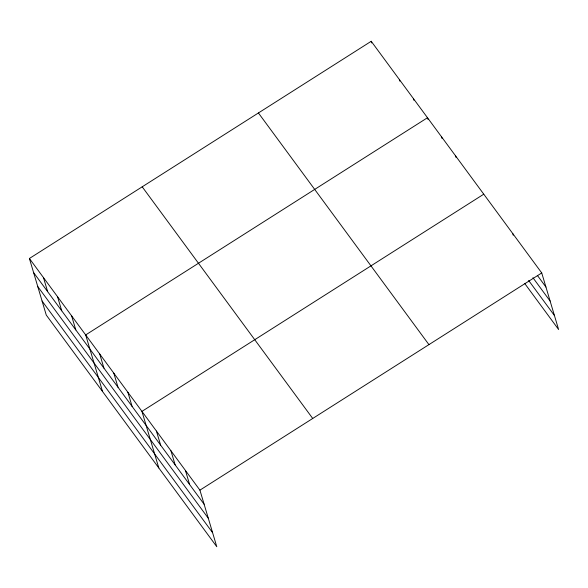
<?xml version="1.0" encoding="UTF-8"?>
<svg xmlns="http://www.w3.org/2000/svg" width="588" height="588" viewBox="0 0 588 588"><rect width="100%" height="100%" fill="white"/><g stroke="black" fill="none" stroke-linecap="round" stroke-linejoin="round"><path stroke-width="0.88" d="M29.4 258.485L199.92 490.149L216.781 546.715L46.261 315.05L29.4 258.485L371.219 41.285L541.739 272.95L558.6 329.515L524.783 283.57M483.762 194.187L141.943 411.38L158.804 467.952M199.92 490.149L541.739 272.95M537.344 275.368L545.936 287.04M532.934 277.72L550.118 301.056M528.656 280.491L554.418 315.499M258.419 112.962L428.939 344.627M142.2 186.808L312.72 418.472M33.597 272.575L204.117 504.239M37.779 286.591L208.299 518.256M42.086 301.034L212.606 532.699M512.751 233.568L513.243 235.222M455.626 155.96L456.119 157.613M441.559 136.85L442.051 138.503M427.983 119.393L427.491 117.732L85.672 334.932L102.532 391.498M413.423 98.622L413.915 100.276M399.355 79.512L399.847 81.166M371.219 41.285L371.712 42.939M185.426 470.459L189.623 484.549M170.932 450.768L175.128 464.851M156.437 431.077L160.634 445.16M127.875 392.27L132.072 406.359M113.807 373.159L118.004 387.242M99.739 354.042L103.936 368.132M71.604 315.822L75.801 329.912M57.536 296.712L61.733 310.795M43.468 277.595L47.665 291.685"/></g></svg>
